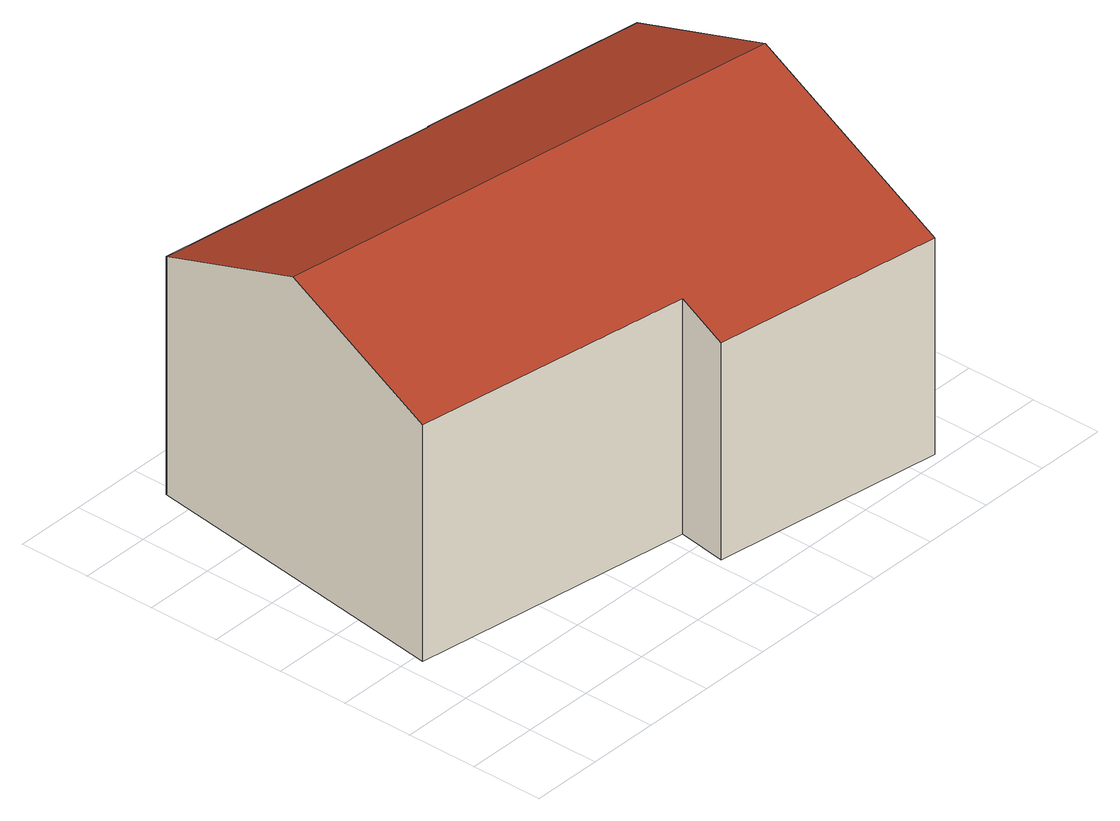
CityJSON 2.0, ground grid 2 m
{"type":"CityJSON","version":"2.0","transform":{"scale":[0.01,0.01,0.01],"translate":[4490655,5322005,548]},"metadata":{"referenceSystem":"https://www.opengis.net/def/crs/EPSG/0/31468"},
"CityObjects":{
"building1":{"type":"Building","attributes":{"name":"DEBY_LOD2_5744682","StandLK":"2014-07-28","Gemeindeschluessel":"09175128","HeightAboveGround.heightReference":"highestRoofEdge","HeightAboveGround.lowReference":"lowestGroundPoint","HeightAboveGround.status":"measured","HeightAboveGround.value":8.55,"function":"31001_9998","roofType":"3100"},"address":[{"country":"Germany","locality":"Moosach","thoroughfareName":"Am Hang 15"}],"geometry":[{"type":"Solid","lod":"2","boundaries":[[[[0,1,2,3,4,5,6,7]],[[8,9,10,11]],[[9,12,13,10]],[[14,8,11,15]],[[0,7,16,17]],[[7,6,18,16]],[[2,19,20,21,13,12,4,3]],[[19,2,1,0,17,22]],[[12,9,8,14,5,4]],[[5,14,15,23,18,6]],[[20,19,22,17,16,18,23,15,11,10,13,21]]]],"semantics":{"surfaces":[{"type":"RoofSurface"},{"type":"WallSurface"},{"type":"GroundSurface"}],"values":[[0,1,1,1,1,1,1,1,0,1,2]]}}]}
},
"vertices":[
[825,121,664],[1184,70,664],[1480,28,664],[1500,170,721],[1565,627,902],[114,832,902],[50,375,721],[845,259,719],[985,1166,724],[985,1170,723],[985,1170,47],[985,1166,47],[1629,1079,723],[1629,1079,47],[177,1280,724],[177,1280,47],[845,259,47],[825,121,47],[50,375,47],[1480,28,47],[1500,170,47],[1565,627,47],[1184,70,47],[114,832,47]
]}
